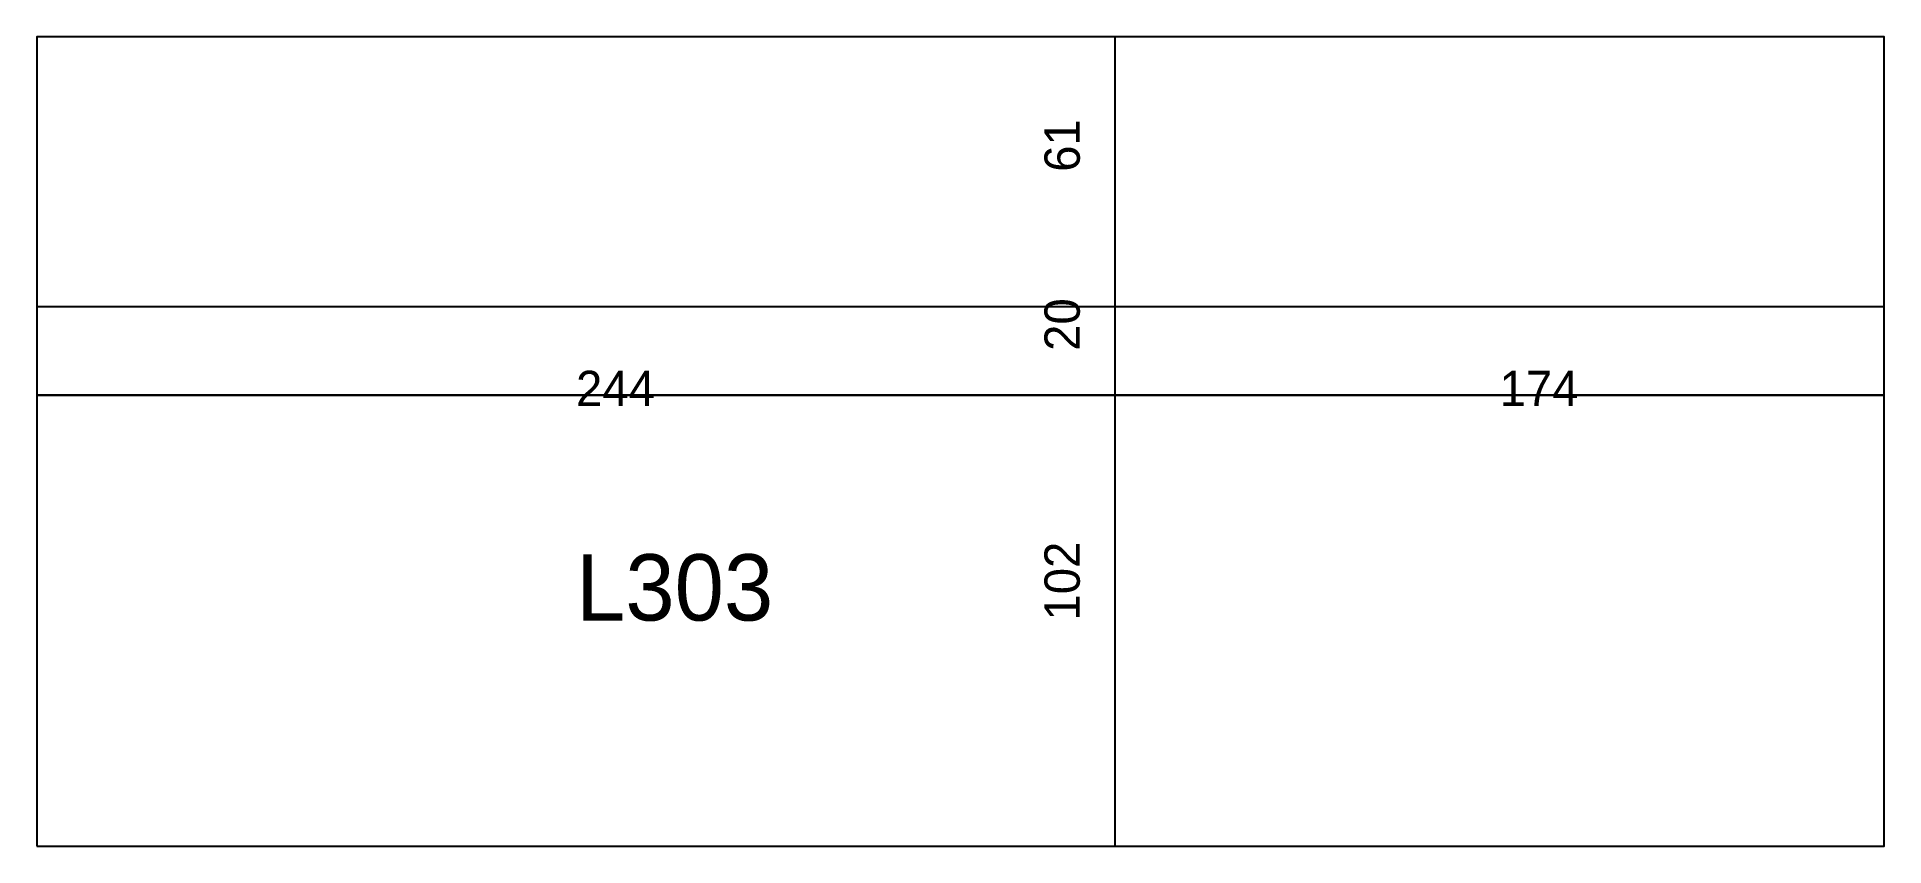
# Model space of a CAD drawing. Extents: x 3604 to 4022, y 2611 to 2794.
import ezdxf

# ---------------------------------------------------------------- set-up
doc = ezdxf.new("R2010")
doc.units = 0
for name, color, linetype in [('3', 3, 'Continuous'), ('4', 4, 'Continuous'), ('Painéis', 200, 'Continuous')]:
    doc.layers.add(name, color=color, linetype=linetype)

msp = doc.modelspace()

# ---------------------------------------------------------------- linework, layer by layer
at = {"layer": '3'}
for p, q in [((4022.07, 2793.94), (3604.07, 2793.94)), ((3604.07, 2793.94), (3604.07, 2610.94)), ((3848.07, 2610.94), (3848.07, 2793.94)), ((4022.07, 2610.94), (4022.07, 2793.94)), ((3604.07, 2712.94), (4022.07, 2712.94)), ((3604.07, 2610.94), (4022.07, 2610.94))]:
    msp.add_line(p, q, dxfattribs=at)
at = {"layer": '3', "lineweight": 25}
msp.add_lwpolyline([(3604.07, 2610.94), (4022.07, 2610.94), (4022.07, 2793.94), (3604.07, 2793.94)], close=True, dxfattribs=at)
at = {"layer": '3'}
for points in [[(3604.07, 2732.94), (4022.07, 2732.94)], [(4022.07, 2712.94), (3604.07, 2712.94)]]:
    msp.add_lwpolyline(points, dxfattribs=at)
at = {"layer": 'Painéis', "lineweight": 18}
for p, q in [((3848.07, 2610.94), (3848.07, 2793.94)), ((3604.07, 2732.94), (4022.07, 2732.94)), ((3604.07, 2712.94), (4022.07, 2712.94))]:
    msp.add_line(p, q, dxfattribs=at)

# ---------------------------------------------------------------- texts
at = {"layer": '4'}
msp.add_text('L303', height=15, dxfattribs=at).set_placement((3726.07, 2661.94))
at = {"layer": 'Painéis'}
for s, p in [('61', (3840.07, 2763.44)), ('20', (3840.07, 2722.94)), ('102', (3840.07, 2661.94))]:
    msp.add_text(s, height=8, rotation=90, dxfattribs=at).set_placement(p)
for s, p in [('244', (3726.07, 2710.44)), ('174', (3935.07, 2710.44))]:
    msp.add_text(s, height=8, dxfattribs=at).set_placement(p)

doc.saveas('drawing.dxf')
